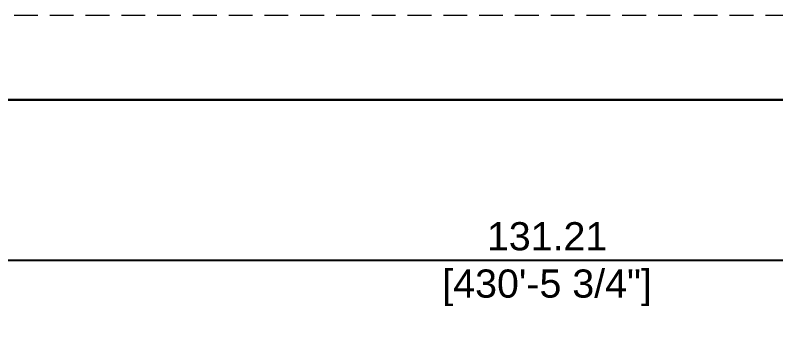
# Model space of a CAD drawing. Header units: metres. Extents: x 2480 to 2687, y 830 to 1066.
# Drawn here: x 2554.07 to 2594.57, y 914.36 to 931.12 of the extents above; entities that cross this region are included whole.
import ezdxf

# ---------------------------------------------------------------- set-up
doc = ezdxf.new("R2010")
doc.units = ezdxf.units.M
doc.linetypes.add('DASHED', pattern=[19.05, 12.7, -6.35])
doc.layers.add('BUA', color=1, linetype='Continuous', lineweight=0)
doc.styles.add('ARIAL', font='arial.ttf')
doc.dimstyles.new('Centre Line', dxfattribs={"dimscale": 0.001, "dimtxt": 1500, "dimasz": 500, "dimexe": 0, "dimexo": 0, "dimgap": 500, "dimtad": 1, "dimlfac": -1, "dimzin": 0, "dimdsep": 46, "dimtxsty": 'ARIAL', "dimblk": 'ARCHTICK', "dimcen": 0.09, "dimadec": 0, "dimazin": 0, "dimtfac": 1, "dimtix": 1, "dimtofl": 0, "dimtmove": 0, "dimatfit": 3, "dimfxl": 1, "dimtolj": 1, "dimtzin": 0, "dimarcsym": 0})

# ---------------------------------------------------------------- blocks, each defined once
blk = doc.blocks.new('_ArchTick')
at = {"color": 0, "linetype": 'ByBlock', "const_width": 0.15}
blk.add_lwpolyline([(-0.5, -0.5), (0.5, 0.5)], dxfattribs=at)
blk = doc.blocks.new('*D19')
at = {"layer": 'BUA', "color": 0, "lineweight": -2, "transparency": 16777216}
for p, q in [((2516.786, 926.622), (2516.786, 918.07)), ((2647.996, 926.622), (2647.996, 918.07)), ((2516.786, 918.07), (2647.996, 918.07))]:
    blk.add_line(p, q, dxfattribs=at)
at = {"layer": 'Defpoints', "color": 0, "lineweight": -3, "transparency": 16777216}
for p in [(2516.786, 926.622), (2647.996, 926.622), (2647.996, 918.07)]:
    blk.add_point(p, dxfattribs=at)
at = {"layer": 'BUA', "color": 0, "lineweight": -2, "transparency": 16777216, "rotation": 180}
blk.add_blockref('_ArchTick', (2516.786, 918.07), dxfattribs=at)
at = {"layer": 'BUA', "color": 0, "lineweight": -2, "transparency": 16777216}
blk.add_blockref('_ArchTick', (2647.996, 918.07), dxfattribs=at)
at = {"layer": 'BUA', "color": 0, "transparency": 16777216, "char_height": 1.5, "attachment_point": 5, "style": 'ARIAL'}
for s, insert in [('\\A1;131.21', (2582.391, 919.336)), ('\\A1;[430\'-5 3/4"]', (2582.391, 916.599))]:
    blk.add_mtext(s, dxfattribs=dict(at, insert=insert))

msp = doc.modelspace()

# ---------------------------------------------------------------- linework, layer by layer
at = {"layer": 'BUA', "color": 0, "linetype": 'DASHED', "ltscale": 0.1}
msp.add_line((2517.812, 931.122), (2631.2, 931.122), dxfattribs=at)
at = {"layer": 'BUA', "color": 0}
msp.add_line((2647.996, 926.622), (2516.786, 926.622), dxfattribs=at)
at = {"layer": 'BUA', "color": 0, "lineweight": 30}
for p, q in [((2516.786, 926.622), (2647.996, 926.622)), ((2647.996, 926.622), (2516.786, 926.622))]:
    msp.add_line(p, q, dxfattribs=at)

# ---------------------------------------------------------------- dimensions: what is measured, and where the dimension line sits
at = {"layer": 'BUA', "color": 0}
dim = msp.add_aligned_dim(p1=(2516.786, 926.622), p2=(2647.996, 926.622), distance=-8.552, dimstyle='Centre Line', override={"dimasz": 1000, "dimpost": '\\X'}, dxfattribs=at)
dim.commit()
dim.dimension.update_dxf_attribs({"geometry": '*D19', "text_midpoint": (2582.391, 918.07)})

doc.saveas('drawing.dxf')
